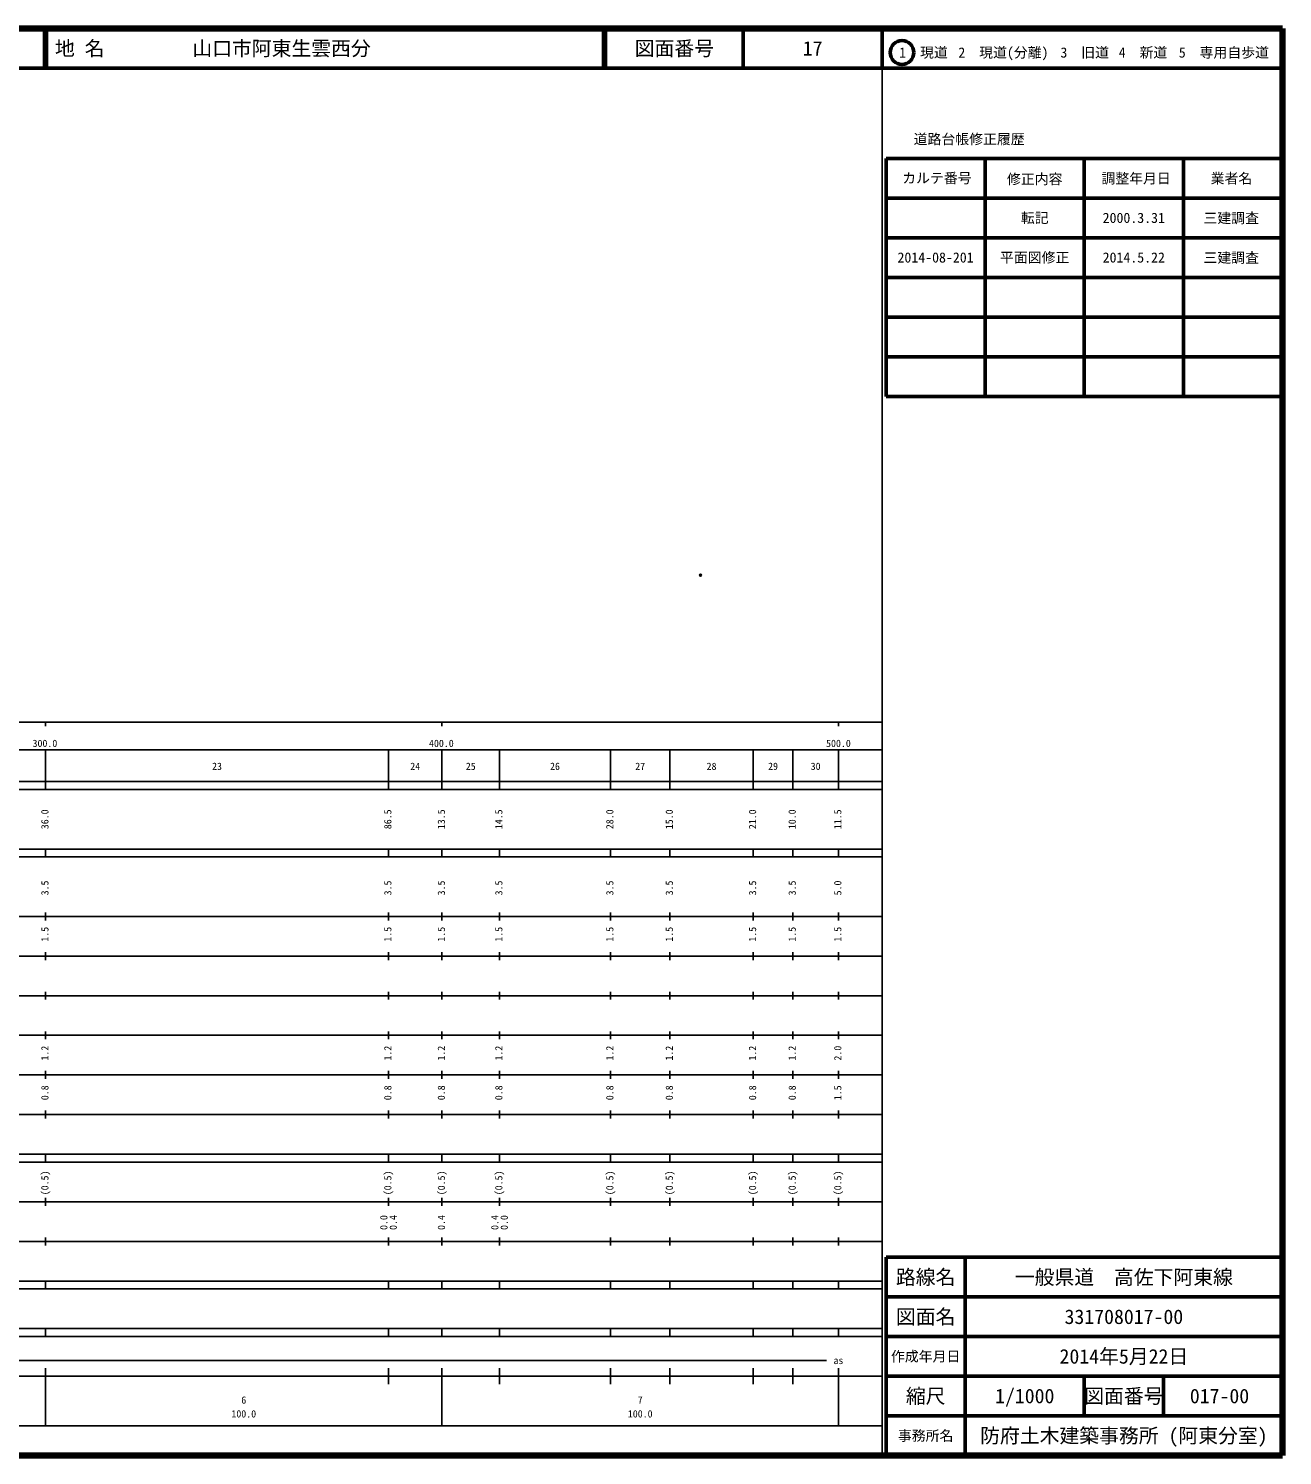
# Model space of a CAD drawing. Units: millimetres on the paper. Extents: x 40 to 680, y 20 to 380.
# Drawn here: x 363.7 to 680, y 20 to 380 of the extents above; entities that cross this region are included whole.
import ezdxf
from ezdxf.enums import TextEntityAlignment as Align

# ---------------------------------------------------------------- set-up
doc = ezdxf.new("R2010")
doc.units = ezdxf.units.MM
doc.header["$PDMODE"] = 32
doc.header["$PDSIZE"] = 0.5
doc.layers.add('M-OTRS', color=6, linetype='Continuous')
doc.layers.add('M-TTL-TXT', color=7, linetype='Continuous')
for name, color, linetype, lineweight in [('M-TTL', 2, 'Continuous', 140), ('M-TTL-BAND', 7, 'Continuous', 25), ('M-TTL-FRAM', 2, 'Continuous', 50), ('M-TTL-LINE', 7, 'Continuous', 50)]:
    doc.layers.add(name, color=color, linetype=linetype, lineweight=lineweight)
doc.styles.add('ＭＳ ゴシック', font='')
doc.styles.get('ＭＳ ゴシック').set_extended_font_data('MS Gothic')

msp = doc.modelspace()

# ---------------------------------------------------------------- linework, layer by layer
at = {"layer": 'M-OTRS'}
msp.add_point((533.224, 242.095), dxfattribs=at)
at = {"layer": 'M-TTL'}
for p, q in [((680, 380), (40, 380)), ((680, 20), (680, 380)), ((40, 20), (680, 20))]:
    msp.add_line(p, q, dxfattribs=at)
at = {"layer": 'M-TTL-BAND'}
for p, q in [((579, 20), (579, 370)), ((40, 205), (579, 205)), ((368, 205), (368, 204)), ((468, 205), (468, 204)), ((568, 205), (568, 204)), ((68, 198), (579, 198)), ((368, 188), (368, 198)), ((454.5, 188), (454.5, 198)), ((468, 188), (468, 198)), ((482.5, 188), (482.5, 198)), ((510.5, 188), (510.5, 198)), ((525.5, 188), (525.5, 198)), ((546.5, 188), (546.5, 198)), ((556.5, 188), (556.5, 198)), ((568, 188), (568, 198)), ((40, 190), (579, 190)), ((40, 188), (579, 188)), ((40, 173), (579, 173)), ((368, 171), (368, 173)), ((454.5, 171), (454.5, 173)), ((468, 171), (468, 173)), ((482.5, 171), (482.5, 173)), ((510.5, 171), (510.5, 173)), ((525.5, 171), (525.5, 173)), ((546.5, 171), (546.5, 173)), ((556.5, 171), (556.5, 173)), ((568, 171), (568, 173)), ((40, 171), (579, 171)), ((40, 156), (579, 156)), ((368, 155), (368, 157)), ((454.5, 155), (454.5, 157)), ((468, 155), (468, 157)), ((482.5, 155), (482.5, 157)), ((510.5, 155), (510.5, 157)), ((525.5, 155), (525.5, 157)), ((546.5, 155), (546.5, 157)), ((556.5, 155), (556.5, 157)), ((568, 155), (568, 157)), ((46, 146), (579, 146)), ((368, 145), (368, 147)), ((454.5, 145), (454.5, 147)), ((468, 145), (468, 147)), ((482.5, 145), (482.5, 147)), ((510.5, 145), (510.5, 147)), ((525.5, 145), (525.5, 147)), ((546.5, 145), (546.5, 147)), ((556.5, 145), (556.5, 147)), ((568, 145), (568, 147)), ((368, 135), (368, 137)), ((454.5, 135), (454.5, 137)), ((468, 135), (468, 137)), ((482.5, 135), (482.5, 137)), ((510.5, 135), (510.5, 137)), ((525.5, 135), (525.5, 137)), ((546.5, 135), (546.5, 137)), ((556.5, 135), (556.5, 137)), ((568, 135), (568, 137)), ((52, 136), (579, 136)), ((46, 126), (579, 126)), ((368, 125), (368, 127)), ((454.5, 125), (454.5, 127)), ((468, 125), (468, 127)), ((482.5, 125), (482.5, 127)), ((510.5, 125), (510.5, 127)), ((525.5, 125), (525.5, 127)), ((546.5, 125), (546.5, 127)), ((556.5, 125), (556.5, 127)), ((568, 125), (568, 127)), ((52, 116), (579, 116)), ((368, 115), (368, 117)), ((454.5, 115), (454.5, 117)), ((468, 115), (468, 117)), ((482.5, 115), (482.5, 117)), ((510.5, 115), (510.5, 117)), ((525.5, 115), (525.5, 117)), ((546.5, 115), (546.5, 117)), ((556.5, 115), (556.5, 117)), ((568, 115), (568, 117)), ((46, 106), (579, 106)), ((368, 105), (368, 107)), ((454.5, 105), (454.5, 107)), ((468, 105), (468, 107)), ((482.5, 105), (482.5, 107)), ((510.5, 105), (510.5, 107)), ((525.5, 105), (525.5, 107)), ((546.5, 105), (546.5, 107)), ((556.5, 105), (556.5, 107)), ((568, 105), (568, 107)), ((40, 96), (579, 96)), ((40, 94), (579, 94)), ((368, 94), (368, 96)), ((454.5, 94), (454.5, 96)), ((468, 94), (468, 96)), ((482.5, 94), (482.5, 96)), ((510.5, 94), (510.5, 96)), ((525.5, 94), (525.5, 96)), ((546.5, 94), (546.5, 96)), ((556.5, 94), (556.5, 96)), ((568, 94), (568, 96)), ((49, 84), (579, 84)), ((368, 83), (368, 85)), ((454.5, 83), (454.5, 85)), ((468, 83), (468, 85)), ((482.5, 83), (482.5, 85)), ((510.5, 83), (510.5, 85)), ((525.5, 83), (525.5, 85)), ((546.5, 83), (546.5, 85)), ((556.5, 83), (556.5, 85)), ((568, 83), (568, 85)), ((40, 74), (579, 74)), ((368, 73), (368, 75)), ((454.5, 73), (454.5, 75)), ((468, 73), (468, 75)), ((482.5, 73), (482.5, 75)), ((510.5, 73), (510.5, 75)), ((525.5, 73), (525.5, 75)), ((546.5, 73), (546.5, 75)), ((556.5, 73), (556.5, 75)), ((568, 73), (568, 75)), ((40, 64), (579, 64)), ((40, 62), (579, 62)), ((368, 62), (368, 64)), ((454.5, 62), (454.5, 64)), ((468, 62), (468, 64)), ((482.5, 62), (482.5, 64)), ((510.5, 62), (510.5, 64)), ((525.5, 62), (525.5, 64)), ((546.5, 62), (546.5, 64)), ((556.5, 62), (556.5, 64)), ((568, 62), (568, 64)), ((40, 52), (579, 52)), ((368, 50), (368, 52)), ((454.5, 50), (454.5, 52)), ((468, 50), (468, 52)), ((482.5, 50), (482.5, 52)), ((510.5, 50), (510.5, 52)), ((525.5, 50), (525.5, 52)), ((546.5, 50), (546.5, 52)), ((556.5, 50), (556.5, 52)), ((568, 50), (568, 52)), ((40, 50), (579, 50)), ((233.5, 44), (565, 44)), ((40, 40), (579, 40)), ((368, 27.5), (368, 42)), ((454.5, 38), (454.5, 42)), ((468, 27.5), (468, 42)), ((482.5, 38), (482.5, 42)), ((510.5, 38), (510.5, 42)), ((525.5, 38), (525.5, 42)), ((546.5, 38), (546.5, 42)), ((556.5, 38), (556.5, 42)), ((568, 27.5), (568, 42)), ((68, 27.5), (579, 27.5))]:
    msp.add_line(p, q, dxfattribs=at)
at = {"layer": 'M-TTL-FRAM'}
for p, q in [((580, 347.197), (580, 287.197)), ((580, 347.197), (680, 347.197)), ((580, 287.197), (680, 287.197)), ((680, 70), (580, 70)), ((580, 70), (580, 20))]:
    msp.add_line(p, q, dxfattribs=at)
at = {"layer": 'M-TTL-LINE'}
for p, q in [((367.75, 380), (367.75, 370)), ((368.25, 380), (368.25, 370)), ((508.747, 380), (508.747, 370)), ((509.247, 380), (509.247, 370)), ((543.997, 380), (543.997, 370)), ((579, 380), (579, 370)), ((40, 370), (680, 370)), ((605, 347.197), (605, 287.197)), ((630, 347.197), (630, 287.197)), ((655, 347.197), (655, 287.197)), ((580, 337.197), (680, 337.197)), ((580, 327.197), (680, 327.197)), ((580, 317.197), (680, 317.197)), ((580, 307.197), (680, 307.197)), ((580, 297.197), (680, 297.197)), ((600, 70), (600, 20)), ((680, 60), (580, 60)), ((680, 50), (580, 50)), ((680, 40), (580, 40)), ((630, 40), (630, 30)), ((650, 40), (650, 30)), ((680, 30), (580, 30))]:
    msp.add_line(p, q, dxfattribs=at)
msp.add_circle((584.031, 373.958), 3, dxfattribs=at)

# ---------------------------------------------------------------- texts
at = {"layer": 'M-TTL-BAND', "style": 'ＭＳ ゴシック'}
for s, p in [('300.0', (367.844, 198.195)), ('400.0', (467.844, 198.195)), ('500.0', (568, 198.195)), ('23', (411.25, 192.405)), ('24', (461.25, 192.405)), ('25', (475.25, 192.405)), ('26', (496.5, 192.405)), ('27', (518, 192.405)), ('28', (536, 192.405)), ('29', (551.5, 192.405)), ('30', (562.25, 192.405)), ('as', (568, 42.5)), ('6', (418, 32.523)), ('7', (518, 32.523)), ('100.0', (418, 29.033)), ('100.0', (518, 29.033))]:
    msp.add_text(s, height=1.833, dxfattribs=at).set_placement(p, align=Align.BOTTOM_CENTER)
for s, p in [('36.0', (369.29, 180.5)), ('86.5', (455.79, 180.5)), ('13.5', (469.29, 180.5)), ('14.5', (483.79, 180.5)), ('28.0', (511.79, 180.5)), ('15.0', (526.79, 180.5)), ('21.0', (547.79, 180.5)), ('10.0', (557.79, 180.5)), ('11.5', (569.29, 180.5)), ('3.5', (369.29, 163.174)), ('3.5', (455.79, 163.174)), ('3.5', (469.29, 163.174)), ('3.5', (483.79, 163.174)), ('3.5', (511.79, 163.174)), ('3.5', (526.79, 163.174)), ('3.5', (547.79, 163.174)), ('3.5', (557.79, 163.174)), ('5.0', (569.29, 163.174)), ('1.5', (369.29, 151.5)), ('1.5', (455.79, 151.5)), ('1.5', (469.29, 151.5)), ('1.5', (483.79, 151.5)), ('1.5', (511.79, 151.5)), ('1.5', (526.79, 151.5)), ('1.5', (547.79, 151.5)), ('1.5', (557.79, 151.5)), ('1.5', (569.29, 151.5)), ('1.2', (369.29, 121.5)), ('1.2', (455.79, 121.5)), ('1.2', (469.29, 121.5)), ('1.2', (483.79, 121.5)), ('1.2', (511.79, 121.5)), ('1.2', (526.79, 121.5)), ('1.2', (547.79, 121.5)), ('1.2', (557.79, 121.5)), ('2.0', (569.29, 121.5)), ('0.8', (369.29, 111.5)), ('0.8', (455.79, 111.5)), ('0.8', (469.29, 111.5)), ('0.8', (483.79, 111.5)), ('0.8', (511.79, 111.5)), ('0.8', (526.79, 111.5)), ('0.8', (547.79, 111.5)), ('0.8', (557.79, 111.5)), ('1.5', (569.29, 111.5)), ('(0.5)', (369.29, 88.764)), ('(0.5)', (455.79, 88.764)), ('(0.5)', (469.29, 88.764)), ('(0.5)', (483.79, 88.764)), ('(0.5)', (511.79, 88.764)), ('(0.5)', (526.79, 88.764)), ('(0.5)', (547.79, 88.764)), ('(0.5)', (557.79, 88.764)), ('(0.5)', (569.29, 88.764)), ('0.0', (454.79, 78.764)), ('0.4', (457.16, 78.764)), ('0.4', (469.29, 78.764)), ('0.4', (482.79, 78.764)), ('0.0', (485.16, 78.764))]:
    msp.add_text(s, height=1.833, rotation=90, dxfattribs=at).set_placement(p, align=Align.BOTTOM_CENTER)
at = {"layer": 'M-TTL-TXT', "style": 'ＭＳ ゴシック'}
for s, p in [('地 名', (370.38, 375)), ('山口市阿東生雲西分', (405.024, 375))]:
    msp.add_text(s, height=3.666, dxfattribs=at).set_placement(p, align=Align.MIDDLE_LEFT)
for s, height, p in [('図面番号', 3.666, (526.622, 375)), ('17', 3.666, (561.497, 375)), ('1\u3000現道', 2.566, (589.448, 373.958)), ('2\u3000現道(分離)', 2.566, (609.619, 373.958)), ('3\u3000旧道', 2.566, (630.121, 373.958)), ('4\u3000新道', 2.566, (644.824, 373.958)), ('5\u3000専用自歩道', 2.566, (665.228, 373.958)), ('道路台帳修正履歴', 2.566, (600.968, 352.113)), ('カルテ番号', 2.566, (592.839, 342.277)), ('修正内容', 2.566, (617.509, 342.023)), ('調整年月日', 2.566, (643.089, 342.197)), ('業者名', 2.566, (667.134, 342.197)), ('転記', 2.566, (617.5, 332.245)), ('2000.3.31', 2.566, (642.5, 332.245)), ('三建調査', 2.566, (667.077, 332.189)), ('2014-08-201', 2.566, (592.5, 322.245)), ('平面図修正', 2.566, (617.5, 322.245)), ('2014.5.22', 2.566, (642.5, 322.245)), ('三建調査', 2.566, (667.077, 322.189)), ('路線名', 3.666, (590, 65)), ('路線名', 3.666, (590, 65)), ('一般県道\u3000高佐下阿東線', 3.666, (640, 65)), ('図面名', 3.666, (590, 55)), ('図面名', 3.666, (590, 55)), ('331708017-00', 3.666, (640, 55)), ('2014年5月22日', 3.666, (640, 45)), ('作成年月日', 2.566, (590, 45)), ('作成年月日', 2.566, (590, 45)), ('縮尺', 3.666, (590, 35)), ('縮尺', 3.666, (590, 35)), ('1/1000', 3.666, (615, 35)), ('図面番号', 3.666, (640, 35)), ('図面番号', 3.666, (640, 35)), ('017-00', 3.666, (664.125, 35)), ('事務所名', 2.566, (590, 25)), ('事務所名', 2.566, (590, 25)), ('防府土木建築事務所 (阿東分室)', 3.666, (640, 25))]:
    msp.add_text(s, height=height, dxfattribs=at).set_placement(p, align=Align.MIDDLE_CENTER)

doc.saveas('drawing.dxf')
